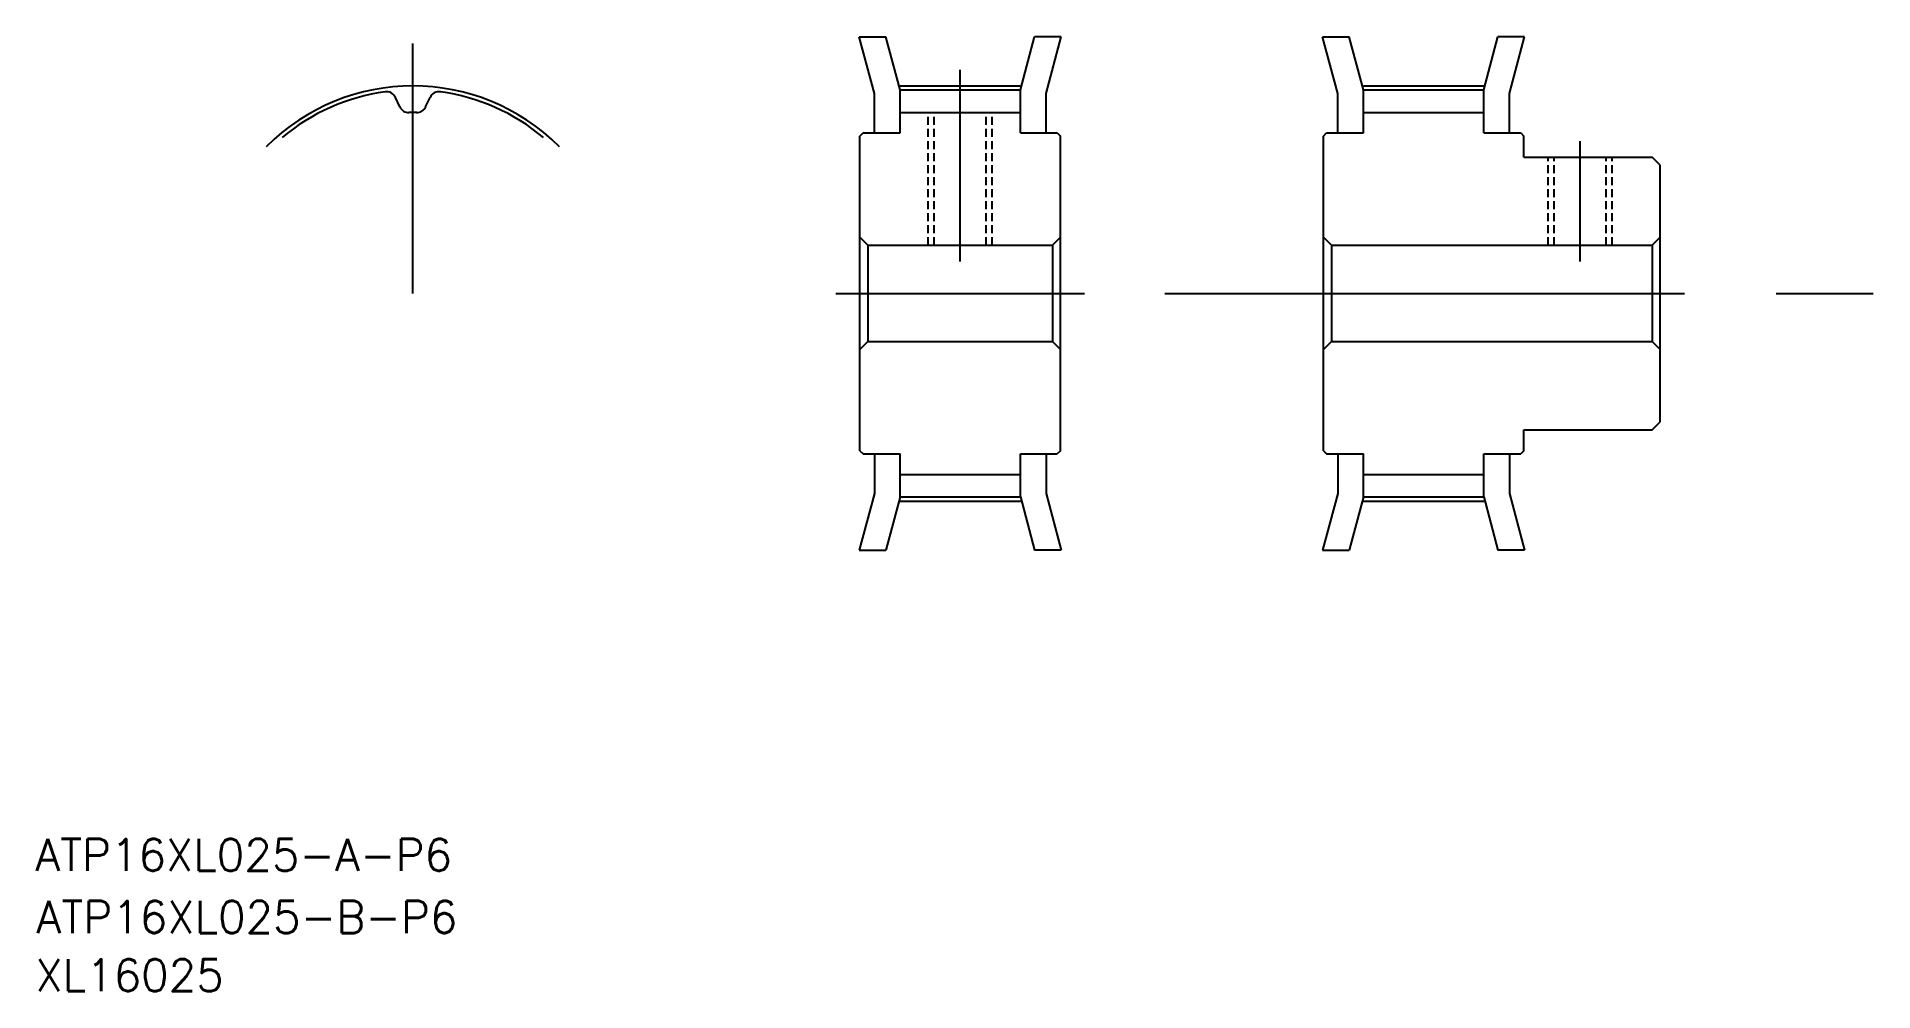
# Model space of a CAD drawing. Extents: x 68 to 182, y 50 to 110.
import ezdxf

# ---------------------------------------------------------------- set-up
doc = ezdxf.new("R2010")
doc.units = 0
doc.linetypes.add('CENTER', pattern=[50.8, 31.75, -6.35, 6.35, -6.35])
doc.linetypes.add('DASHED', pattern=[0.75, 0.5, -0.25])
doc.layers.get('0').update_dxf_attribs({"linetype": 'CONTINUOUS'})
doc.layers.add('CENTER', color=1, linetype='CENTER')
doc.styles.get("Standard").update_dxf_attribs({"font": 'txt', "bigfont": 'BIGFONT'})

msp = doc.modelspace()

# ---------------------------------------------------------------- linework, layer by layer
at = {"color": 7, "linetype": 'CONTINUOUS'}
for p, q in [((119.94, 106.42), (118.99, 109.95)), ((118.99, 109.95), (120.65, 109.95)), ((121.54, 106.63), (120.65, 109.95)), ((129.04, 106.63), (129.92, 109.95)), ((131.58, 109.95), (129.92, 109.95)), ((130.64, 106.42), (131.58, 109.95)), ((148.83, 106.42), (147.88, 109.95)), ((147.88, 109.95), (149.54, 109.95)), ((150.43, 106.63), (149.54, 109.95)), ((157.93, 106.63), (158.81, 109.95)), ((160.47, 109.95), (158.81, 109.95)), ((159.53, 106.42), (160.47, 109.95)), ((121.54, 106.63), (129.04, 106.63)), ((121.54, 103.95), (121.54, 106.63)), ((129.04, 103.95), (129.04, 106.63)), ((150.43, 106.63), (157.93, 106.63)), ((150.43, 103.95), (150.43, 106.63)), ((157.93, 103.95), (157.93, 106.63)), ((90.36, 105.58), (90.09, 106.16)), ((91.97, 105.58), (92.25, 106.16)), ((119.94, 103.95), (119.94, 106.42)), ((130.64, 103.95), (130.64, 106.42)), ((148.83, 103.95), (148.83, 106.42)), ((159.53, 103.95), (159.53, 106.42)), ((121.54, 105.23), (129.04, 105.23)), ((150.43, 105.23), (157.93, 105.23)), ((119.04, 103.75), (119.24, 103.95)), ((119.04, 84.15), (119.04, 103.75)), ((119.24, 103.95), (121.54, 103.95)), ((129.04, 103.95), (131.34, 103.95)), ((131.34, 103.95), (131.54, 103.75)), ((131.54, 84.15), (131.54, 103.75)), ((147.93, 103.75), (148.13, 103.95)), ((147.93, 84.15), (147.93, 103.75)), ((148.13, 103.95), (150.43, 103.95)), ((157.93, 103.95), (160.23, 103.95)), ((160.23, 103.95), (160.43, 103.75)), ((160.43, 102.45), (160.43, 103.75)), ((160.43, 102.45), (168.43, 102.45)), ((168.93, 101.95), (168.43, 102.45)), ((168.93, 85.95), (168.93, 101.95)), ((119.04, 97.45), (119.54, 96.95)), ((131.54, 97.45), (131.04, 96.95)), ((147.93, 97.45), (148.43, 96.95)), ((168.43, 96.95), (168.93, 97.45)), ((119.54, 96.95), (131.04, 96.95)), ((119.54, 96.95), (119.54, 90.95)), ((131.04, 96.95), (131.04, 90.95)), ((148.43, 96.95), (168.43, 96.95)), ((148.43, 96.95), (148.43, 90.95)), ((168.43, 96.95), (168.43, 90.95)), ((168.93, 93.95), (168.93, 93.95)), ((119.04, 90.45), (119.54, 90.95)), ((119.54, 90.95), (131.04, 90.95)), ((131.54, 90.45), (131.04, 90.95)), ((147.93, 90.45), (148.43, 90.95)), ((148.43, 90.95), (168.43, 90.95)), ((168.43, 90.95), (168.93, 90.45)), ((168.93, 89.95), (168.93, 89.95)), ((168.43, 85.45), (168.93, 85.95)), ((160.43, 85.45), (168.43, 85.45)), ((160.43, 84.15), (160.43, 85.45)), ((119.04, 84.15), (119.24, 83.95)), ((119.24, 83.95), (121.54, 83.95)), ((119.94, 83.95), (119.94, 81.48)), ((121.54, 81.27), (121.54, 83.95)), ((129.04, 83.95), (131.34, 83.95)), ((129.04, 81.27), (129.04, 83.95)), ((130.64, 83.95), (130.64, 81.48)), ((131.54, 84.15), (131.34, 83.95)), ((147.93, 84.15), (148.13, 83.95)), ((148.13, 83.95), (150.43, 83.95)), ((148.83, 83.95), (148.83, 81.48)), ((150.43, 81.27), (150.43, 83.95)), ((157.93, 81.27), (157.93, 83.95)), ((157.93, 83.95), (160.23, 83.95)), ((159.53, 83.95), (159.53, 81.48)), ((160.43, 84.15), (160.23, 83.95)), ((121.54, 82.67), (129.04, 82.67)), ((150.43, 82.67), (157.93, 82.67)), ((119.94, 81.48), (118.99, 77.95)), ((130.64, 81.48), (131.58, 77.95)), ((148.83, 81.48), (147.88, 77.95)), ((159.53, 81.48), (160.47, 77.95)), ((121.54, 81.27), (120.65, 77.95)), ((121.54, 81.27), (129.04, 81.27)), ((129.04, 81.27), (129.92, 77.95)), ((150.43, 81.27), (149.54, 77.95)), ((150.43, 81.27), (157.93, 81.27)), ((157.93, 81.27), (158.81, 77.95)), ((118.99, 77.95), (120.65, 77.95)), ((131.58, 77.95), (129.92, 77.95)), ((147.88, 77.95), (149.54, 77.95)), ((160.47, 77.95), (158.81, 77.95))]:
    msp.add_line(p, q, dxfattribs=at)
at = {"color": 3, "linetype": 'DASHED'}
for p, q in [((123.29, 96.95), (123.29, 105.23)), ((123.67, 96.95), (123.67, 105.23)), ((126.91, 96.95), (126.91, 105.23)), ((127.29, 96.95), (127.29, 105.23)), ((161.93, 96.95), (161.93, 102.45)), ((162.31, 96.95), (162.31, 102.45)), ((165.55, 96.95), (165.55, 102.45)), ((165.93, 96.95), (165.93, 102.45))]:
    msp.add_line(p, q, dxfattribs=at)
at = {"color": 7, "linetype": 'CONTINUOUS'}
for centre, radius, start, end in [((91.17, 93.95), 12.68, 97.7758, 130), ((89.53, 105.91), 0.61, 25, 97.7758), ((92.8, 105.91), 0.61, 82.2242, 155), ((91.17, 93.95), 12.68, 50, 82.2242), ((90.91, 105.83), 0.61, 205, 271.2215), ((91.42, 105.83), 0.61, 268.7785, 335), ((91.17, 93.95), 11.28, 88.7785, 91.2215)]:
    msp.add_arc(centre, radius, start, end, dxfattribs=at)
at = {"layer": 'CENTER', "color": 1, "linetype": 'CENTER'}
for p, q in [((91.17, 93.95), (91.17, 109.52)), ((125.29, 95.95), (125.29, 107.88)), ((121.54, 106.88), (129.04, 106.88)), ((150.43, 106.88), (157.93, 106.88)), ((163.93, 95.95), (163.93, 103.45)), ((117.54, 93.95), (133.04, 93.95)), ((138.04, 93.95), (182.2, 93.95)), ((146.43, 93.95), (170.43, 93.95)), ((121.54, 81.01), (129.04, 81.01)), ((150.43, 81.01), (157.93, 81.01))]:
    msp.add_line(p, q, dxfattribs=at)
msp.add_arc((91.17, 93.95), 12.93, 45, 135, dxfattribs=at)

# ---------------------------------------------------------------- texts
at = {"color": 7, "linetype": 'CONTINUOUS'}
for s, p in [('ATP16XL025-A-P6', (67.64, 57.97)), ('ATP16XL025-B-P6', (67.72, 54.1)), ('XL16025', (67.64, 50.47))]:
    msp.add_text(s, height=2, dxfattribs=at).set_placement(p)

doc.saveas('drawing.dxf')
